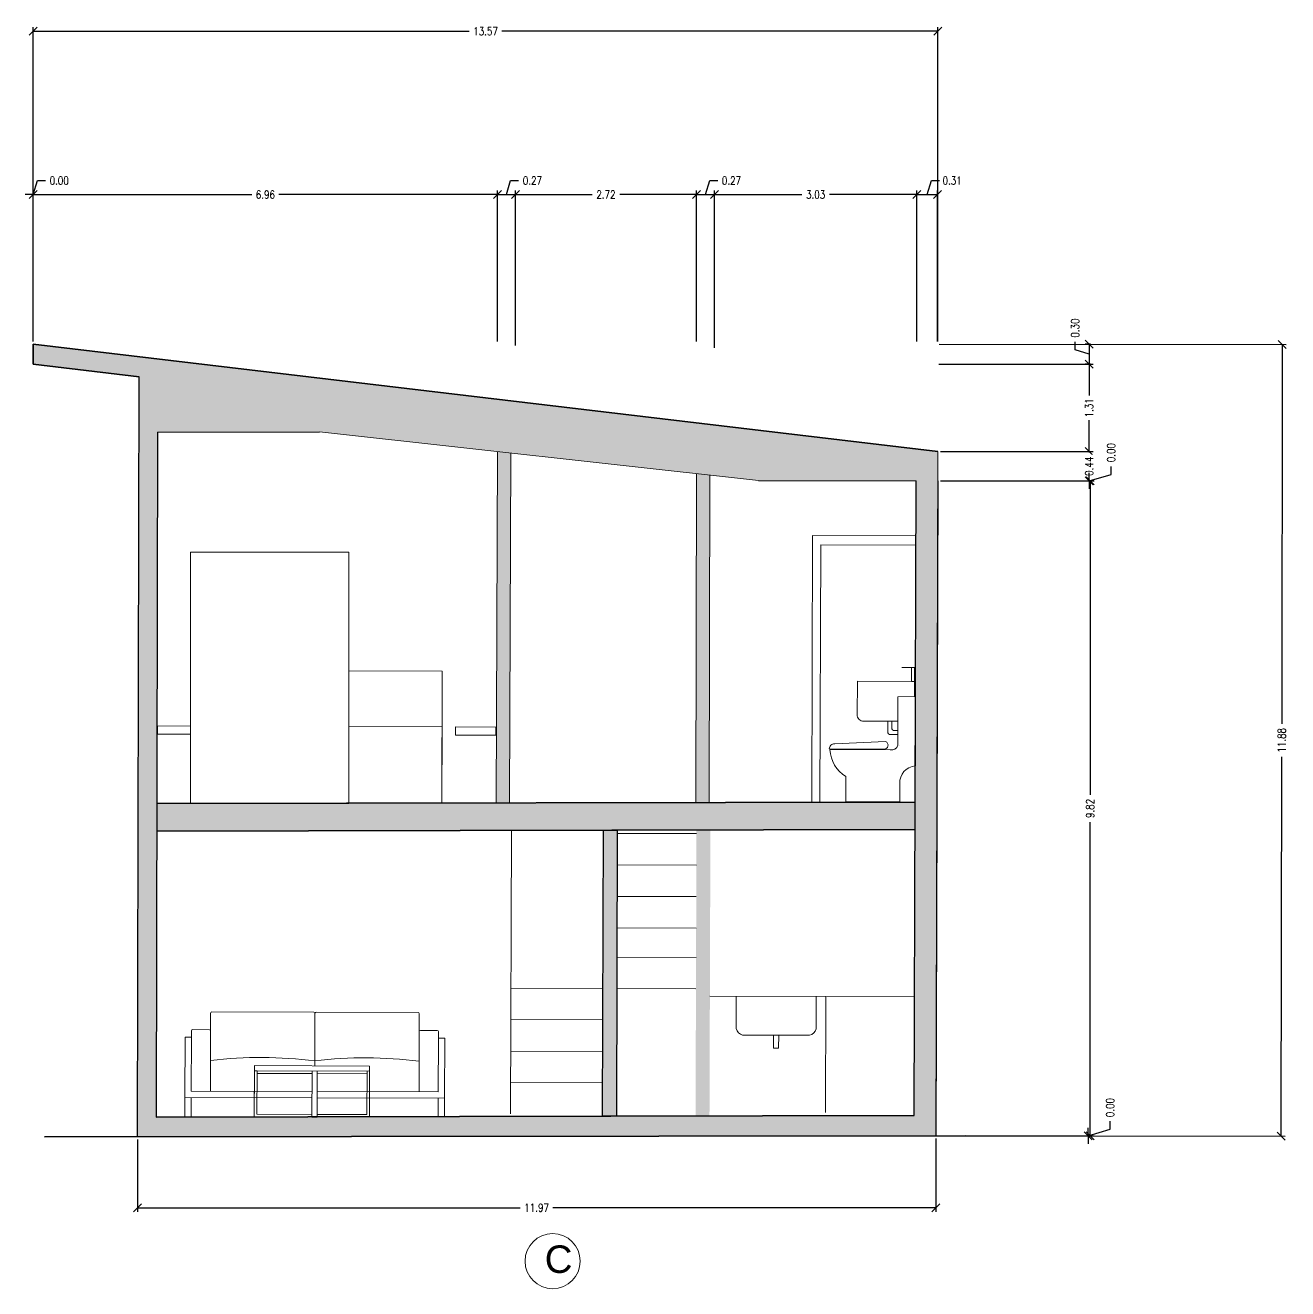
# Model space of a CAD drawing. Header units: inches. Extents: x 8.3 to 92.5, y 22.4 to 41.4.
# Drawn here: x 8.28 to 27.22, y 22.44 to 41.39 of the extents above; entities that cross this region are included whole.
import ezdxf

# ---------------------------------------------------------------- set-up
doc = ezdxf.new("R2010")
doc.units = ezdxf.units.IN
doc.header["$MEASUREMENT"] = 0
doc.layers.get('DEFPOINTS').update_dxf_attribs({"color": 210})
doc.layers.add('A-ELEV-MBE1', color=7, linetype='Continuous', lineweight=35)
doc.layers.add('A-SECT-MCUT', color=7, linetype='Continuous', lineweight=35)
doc.styles.add('E-ROMANS', font='romans.shx', dxfattribs={"width": 0.8})
doc.styles.get("Standard").update_dxf_attribs({"font": 'Arial.ttf'})
doc.dimstyles.new('E-0100_ARW_18', dxfattribs={"dimscale": 0.001, "dimtxt": 180, "dimasz": 180, "dimexe": 90, "dimexo": 60, "dimgap": 90, "dimtad": 0, "dimzin": 0, "dimdsep": 46, "dimtxsty": 'E-ROMANS', "dimblk": 'OPEN90', "dimcen": 90, "dimclrd": 256, "dimclre": 256, "dimclrt": 256, "dimadec": 0, "dimazin": 0, "dimtfac": 1, "dimtmove": 1, "dimatfit": 3, "dimldrblk": 'OPEN90', "dimfxl": 1, "dimtfill": 1, "dimtolj": 1, "dimtzin": 0, "dimarcsym": 0})

# ---------------------------------------------------------------- blocks, each defined once
blk = doc.blocks.new('_Oblique')
at = {"color": 0, "linetype": 'ByBlock', "lineweight": -2}
blk.add_line((-0.5, -0.5), (0.5, 0.5), dxfattribs=at)
blk = doc.blocks.new('*D157')
at = {"lineweight": -2, "transparency": 16777216}
for p, q in [((21.994, 36.611), (27.198, 36.606)), ((21.982, 24.734), (27.186, 24.729))]:
    blk.add_line(p, q, dxfattribs=at)
at = {"transparency": 16777216}
for p, q in [((27.138, 36.606), (27.133, 30.913)), ((27.126, 24.729), (27.132, 30.422))]:
    blk.add_line(p, q, dxfattribs=at)
at = {"layer": 'DEFPOINTS', "color": 0, "transparency": 16777216}
for p in [(21.954, 36.611), (21.942, 24.734), (27.126, 24.729)]:
    blk.add_point(p, dxfattribs=at)
at = {"transparency": 16777216, "xscale": 0.12, "yscale": 0.12, "zscale": 0.12}
for p, rotation in [((27.138, 36.606), 89.94193720036166), ((27.126, 24.729), 269.9419372003617)]:
    blk.add_blockref('_Oblique', p, dxfattribs=dict(at, rotation=rotation))
at = {"lineweight": 9, "transparency": 16777216, "insert": (27.132, 30.668), "char_height": 0.12, "attachment_point": 5, "rotation": 89.9419, "style": 'E-ROMANS', "bg_fill": 3, "box_fill_scale": 1.25, "bg_fill_color": 256, "bg_fill_true_color": 13158600, "bg_fill_transparency": 0}
blk.add_mtext('\\A1;11.88', dxfattribs=at)
blk = doc.blocks.new('_Open90')
at = {"color": 0, "linetype": 'ByBlock', "lineweight": -2}
for p, q in [((0, 0), (-1, 0)), ((-0.5, 0.5), (0, 0)), ((0, 0), (-0.5, -0.5))]:
    blk.add_line(p, q, dxfattribs=at)
blk = doc.blocks.new('*D141')
at = {"transparency": 16777216}
for p, q in [((24.032, 36.524), (24.032, 36.644)), ((24.242, 36.611), (24.242, 36.31)), ((24.242, 36.461), (24.032, 36.524))]:
    blk.add_line(p, q, dxfattribs=at)
at = {"lineweight": -2, "transparency": 16777216}
for p, q in [((24.262, 36.611), (24.182, 36.611)), ((24.262, 36.31), (24.182, 36.31))]:
    blk.add_line(p, q, dxfattribs=at)
at = {"layer": 'DEFPOINTS', "color": 0, "transparency": 16777216}
for p in [(24.302, 36.611), (24.242, 36.31), (24.302, 36.31)]:
    blk.add_point(p, dxfattribs=at)
at = {"transparency": 16777216, "xscale": 0.12, "yscale": 0.12, "zscale": 0.12, "rotation": 270}
blk.add_blockref('_Oblique', (24.242, 36.31), dxfattribs=at)
at = {"lineweight": 9, "transparency": 16777216, "insert": (24.032, 36.85), "char_height": 0.12, "attachment_point": 5, "rotation": 90, "style": 'E-ROMANS', "bg_fill": 3, "box_fill_scale": 1.25, "bg_fill_color": 256, "bg_fill_true_color": 13158600, "bg_fill_transparency": 0}
blk.add_mtext('\\A1;0.30', dxfattribs=at)
at = {"transparency": 16777216, "xscale": 0.12, "yscale": 0.12, "zscale": 0.12, "rotation": 90}
blk.add_blockref('_Oblique', (24.242, 36.611), dxfattribs=at)
blk = doc.blocks.new('*D158')
at = {"lineweight": -2, "transparency": 16777216}
for p, q in [((21.991, 36.31), (24.302, 36.31)), ((22.014, 34.999), (24.302, 34.999))]:
    blk.add_line(p, q, dxfattribs=at)
at = {"transparency": 16777216}
for p, q in [((24.242, 36.31), (24.242, 35.84)), ((24.242, 34.999), (24.242, 35.469))]:
    blk.add_line(p, q, dxfattribs=at)
at = {"layer": 'DEFPOINTS', "color": 0, "transparency": 16777216}
for p in [(21.951, 36.31), (21.974, 34.999), (24.242, 34.999)]:
    blk.add_point(p, dxfattribs=at)
at = {"transparency": 16777216, "xscale": 0.12, "yscale": 0.12, "zscale": 0.12}
for p, rotation in [((24.242, 36.31), 90), ((24.242, 34.999), 270)]:
    blk.add_blockref('_Oblique', p, dxfattribs=dict(at, rotation=rotation))
at = {"lineweight": 9, "transparency": 16777216, "insert": (24.242, 35.654), "char_height": 0.12, "attachment_point": 5, "rotation": 90, "style": 'E-ROMANS', "bg_fill": 3, "box_fill_scale": 1.25, "bg_fill_color": 256, "bg_fill_true_color": 13158600, "bg_fill_transparency": 0}
blk.add_mtext('\\A1;1.31', dxfattribs=at)
blk = doc.blocks.new('*D159')
at = {"transparency": 16777216}
for p, q in [((24.242, 34.999), (24.242, 35.119)), ((24.242, 34.999), (24.242, 34.986)), ((24.242, 34.557), (24.242, 34.569)), ((24.242, 34.557), (24.242, 34.437))]:
    blk.add_line(p, q, dxfattribs=at)
at = {"lineweight": -2, "transparency": 16777216}
for p, q in [((22.014, 34.999), (24.302, 34.999)), ((22.014, 34.557), (24.302, 34.557))]:
    blk.add_line(p, q, dxfattribs=at)
at = {"layer": 'DEFPOINTS', "color": 0, "transparency": 16777216}
for p in [(21.974, 34.999), (21.974, 34.557)]:
    blk.add_point(p, dxfattribs=at)
at = {"transparency": 16777216, "xscale": 0.12, "yscale": 0.12, "zscale": 0.12}
for p, rotation in [((24.242, 34.999), 270), ((24.242, 34.557), 90)]:
    blk.add_blockref('_Oblique', p, dxfattribs=dict(at, rotation=rotation))
at = {"lineweight": 9, "transparency": 16777216, "insert": (24.242, 34.778), "char_height": 0.12, "attachment_point": 5, "rotation": 90, "style": 'E-ROMANS', "bg_fill": 3, "box_fill_scale": 1.25, "bg_fill_color": 256, "bg_fill_true_color": 13158600, "bg_fill_transparency": 0}
blk.add_mtext('\\A1;0.44', dxfattribs=at)
at = {"layer": 'DEFPOINTS', "color": 0, "transparency": 16777216}
blk.add_point((24.242, 34.557), dxfattribs=at)
blk = doc.blocks.new('*D160')
at = {"transparency": 16777216}
for p, q in [((24.242, 34.557), (24.242, 34.677)), ((24.572, 34.656), (24.572, 34.776)), ((24.242, 34.557), (24.572, 34.656)), ((24.242, 34.557), (24.242, 34.437))]:
    blk.add_line(p, q, dxfattribs=at)
at = {"lineweight": -2, "transparency": 16777216}
blk.add_line((22.014, 34.557), (24.302, 34.557), dxfattribs=at)
blk.add_line((22.014, 34.557), (24.302, 34.557), dxfattribs=at)
at = {"layer": 'DEFPOINTS', "color": 0, "transparency": 16777216}
for p in [(21.974, 34.557), (21.974, 34.557), (24.242, 34.557)]:
    blk.add_point(p, dxfattribs=at)
at = {"transparency": 16777216, "xscale": 0.12, "yscale": 0.12, "zscale": 0.12}
for rotation in [90, 270]:
    blk.add_blockref('_Oblique', (24.242, 34.557), dxfattribs=dict(at, rotation=rotation))
at = {"lineweight": 9, "transparency": 16777216, "insert": (24.572, 34.982), "char_height": 0.12, "attachment_point": 5, "rotation": 90, "style": 'E-ROMANS', "bg_fill": 3, "box_fill_scale": 1.25, "bg_fill_color": 256, "bg_fill_true_color": 13158600, "bg_fill_transparency": 0}
blk.add_mtext('\\A1;0.00', dxfattribs=at)
blk = doc.blocks.new('*D161')
at = {"lineweight": -2, "transparency": 16777216}
for p, q in [((22.014, 34.557), (24.317, 34.557)), ((21.982, 24.734), (24.317, 24.734))]:
    blk.add_line(p, q, dxfattribs=at)
at = {"transparency": 16777216}
for p, q in [((24.257, 34.557), (24.257, 29.852)), ((24.257, 24.734), (24.257, 29.439))]:
    blk.add_line(p, q, dxfattribs=at)
at = {"layer": 'DEFPOINTS', "color": 0, "transparency": 16777216}
for p in [(21.974, 34.557), (21.942, 24.734), (24.257, 24.734)]:
    blk.add_point(p, dxfattribs=at)
at = {"transparency": 16777216, "xscale": 0.12, "yscale": 0.12, "zscale": 0.12}
for p, rotation in [((24.257, 34.557), 90), ((24.257, 24.734), 270)]:
    blk.add_blockref('_Oblique', p, dxfattribs=dict(at, rotation=rotation))
at = {"lineweight": 9, "transparency": 16777216, "insert": (24.257, 29.646), "char_height": 0.12, "attachment_point": 5, "rotation": 90, "style": 'E-ROMANS', "bg_fill": 3, "box_fill_scale": 1.25, "bg_fill_color": 256, "bg_fill_true_color": 13158600, "bg_fill_transparency": 0}
blk.add_mtext('\\A1;9.82', dxfattribs=at)
blk = doc.blocks.new('*D162')
at = {"transparency": 16777216}
for p, q in [((24.227, 24.735), (24.227, 24.855)), ((24.227, 24.735), (24.557, 24.834)), ((24.557, 24.834), (24.557, 24.954)), ((24.227, 24.734), (24.227, 24.735)), ((24.227, 24.734), (24.227, 24.735)), ((24.227, 24.734), (24.227, 24.614))]:
    blk.add_line(p, q, dxfattribs=at)
at = {"lineweight": -2, "transparency": 16777216}
for p, q in [((21.982, 24.735), (24.287, 24.735)), ((21.982, 24.734), (24.287, 24.734))]:
    blk.add_line(p, q, dxfattribs=at)
at = {"layer": 'DEFPOINTS', "color": 0, "transparency": 16777216}
for p in [(21.942, 24.735), (21.942, 24.734), (24.227, 24.735)]:
    blk.add_point(p, dxfattribs=at)
at = {"transparency": 16777216, "xscale": 0.12, "yscale": 0.12, "zscale": 0.12}
for p, rotation in [((24.227, 24.735), 270), ((24.227, 24.734), 90)]:
    blk.add_blockref('_Oblique', p, dxfattribs=dict(at, rotation=rotation))
at = {"lineweight": 9, "transparency": 16777216, "insert": (24.557, 25.16), "char_height": 0.12, "attachment_point": 5, "rotation": 90, "style": 'E-ROMANS', "bg_fill": 3, "box_fill_scale": 1.25, "bg_fill_color": 256, "bg_fill_true_color": 13158600, "bg_fill_transparency": 0}
blk.add_mtext('\\A1;0.00', dxfattribs=at)
blk = doc.blocks.new('*D163')
at = {"lineweight": -2, "transparency": 16777216}
for p, q in [((8.404, 36.651), (8.404, 41.362)), ((21.974, 36.651), (21.974, 41.362))]:
    blk.add_line(p, q, dxfattribs=at)
at = {"transparency": 16777216}
for p, q in [((8.404, 41.302), (14.944, 41.302)), ((21.974, 41.302), (15.434, 41.302))]:
    blk.add_line(p, q, dxfattribs=at)
at = {"layer": 'DEFPOINTS', "color": 0, "transparency": 16777216}
for p in [(21.974, 41.302), (8.404, 36.611), (21.974, 36.611)]:
    blk.add_point(p, dxfattribs=at)
at = {"transparency": 16777216, "xscale": 0.12, "yscale": 0.12, "zscale": 0.12, "rotation": 180}
blk.add_blockref('_Oblique', (8.404, 41.302), dxfattribs=at)
at = {"transparency": 16777216, "xscale": 0.12, "yscale": 0.12, "zscale": 0.12}
blk.add_blockref('_Oblique', (21.974, 41.302), dxfattribs=at)
at = {"lineweight": 9, "transparency": 16777216, "insert": (15.189, 41.302), "char_height": 0.12, "attachment_point": 5, "style": 'E-ROMANS', "bg_fill": 3, "box_fill_scale": 1.25, "bg_fill_color": 256, "bg_fill_true_color": 13158600, "bg_fill_transparency": 0}
blk.add_mtext('\\A1;13.57', dxfattribs=at)
blk = doc.blocks.new('*D164')
at = {"lineweight": -2, "transparency": 16777216}
for p, q in [((9.968, 24.682), (9.968, 23.599)), ((21.942, 24.694), (21.942, 23.599))]:
    blk.add_line(p, q, dxfattribs=at)
at = {"transparency": 16777216}
for p, q in [((9.968, 23.659), (15.71, 23.659)), ((21.942, 23.659), (16.2, 23.659))]:
    blk.add_line(p, q, dxfattribs=at)
at = {"layer": 'DEFPOINTS', "color": 0, "transparency": 16777216}
for p in [(9.968, 24.722), (21.942, 24.734), (21.942, 23.659)]:
    blk.add_point(p, dxfattribs=at)
at = {"transparency": 16777216, "xscale": 0.12, "yscale": 0.12, "zscale": 0.12, "rotation": 180}
blk.add_blockref('_Oblique', (9.968, 23.659), dxfattribs=at)
at = {"transparency": 16777216, "xscale": 0.12, "yscale": 0.12, "zscale": 0.12}
blk.add_blockref('_Oblique', (21.942, 23.659), dxfattribs=at)
at = {"lineweight": 9, "transparency": 16777216, "insert": (15.955, 23.659), "char_height": 0.12, "attachment_point": 5, "style": 'E-ROMANS', "bg_fill": 3, "box_fill_scale": 1.25, "bg_fill_color": 256, "bg_fill_true_color": 13158600, "bg_fill_transparency": 0}
blk.add_mtext('\\A1;11.97', dxfattribs=at)
blk = doc.blocks.new('*D165')
at = {"transparency": 16777216}
for p, q in [((8.404, 38.852), (8.467, 39.062)), ((8.467, 39.062), (8.587, 39.062)), ((8.404, 38.852), (8.284, 38.852)), ((8.404, 38.852), (8.524, 38.852))]:
    blk.add_line(p, q, dxfattribs=at)
at = {"lineweight": -2, "transparency": 16777216}
blk.add_line((8.404, 36.651), (8.404, 38.912), dxfattribs=at)
blk.add_line((8.404, 36.651), (8.404, 38.912), dxfattribs=at)
at = {"layer": 'DEFPOINTS', "color": 0, "transparency": 16777216}
for p in [(8.404, 38.852), (8.404, 36.611), (8.404, 36.611)]:
    blk.add_point(p, dxfattribs=at)
at = {"transparency": 16777216, "xscale": 0.12, "yscale": 0.12, "zscale": 0.12}
blk.add_blockref('_Oblique', (8.404, 38.852), dxfattribs=at)
at = {"transparency": 16777216, "xscale": 0.12, "yscale": 0.12, "zscale": 0.12, "rotation": 180}
blk.add_blockref('_Oblique', (8.404, 38.852), dxfattribs=at)
at = {"lineweight": 9, "transparency": 16777216, "insert": (8.793, 39.062), "char_height": 0.12, "attachment_point": 5, "style": 'E-ROMANS', "bg_fill": 3, "box_fill_scale": 1.25, "bg_fill_color": 256, "bg_fill_true_color": 13158600, "bg_fill_transparency": 0}
blk.add_mtext('\\A1;0.00', dxfattribs=at)
blk = doc.blocks.new('*D166')
at = {"lineweight": -2, "transparency": 16777216}
for p, q in [((8.404, 36.651), (8.404, 38.912)), ((15.369, 36.651), (15.369, 38.912))]:
    blk.add_line(p, q, dxfattribs=at)
at = {"transparency": 16777216}
for p, q in [((8.404, 38.852), (11.682, 38.852)), ((15.369, 38.852), (12.09, 38.852))]:
    blk.add_line(p, q, dxfattribs=at)
at = {"layer": 'DEFPOINTS', "color": 0, "transparency": 16777216}
for p in [(15.369, 38.852), (8.404, 36.611), (15.369, 36.611)]:
    blk.add_point(p, dxfattribs=at)
at = {"transparency": 16777216, "xscale": 0.12, "yscale": 0.12, "zscale": 0.12, "rotation": 180}
blk.add_blockref('_Oblique', (8.404, 38.852), dxfattribs=at)
at = {"transparency": 16777216, "xscale": 0.12, "yscale": 0.12, "zscale": 0.12}
blk.add_blockref('_Oblique', (15.369, 38.852), dxfattribs=at)
at = {"lineweight": 9, "transparency": 16777216, "insert": (11.886, 38.852), "char_height": 0.12, "attachment_point": 5, "style": 'E-ROMANS', "bg_fill": 3, "box_fill_scale": 1.25, "bg_fill_color": 256, "bg_fill_true_color": 13158600, "bg_fill_transparency": 0}
blk.add_mtext('\\A1;6.96', dxfattribs=at)
blk = doc.blocks.new('*D142')
at = {"transparency": 16777216}
for p, q in [((15.502, 38.852), (15.565, 39.062)), ((15.565, 39.062), (15.685, 39.062)), ((15.369, 38.852), (15.636, 38.852))]:
    blk.add_line(p, q, dxfattribs=at)
at = {"lineweight": -2, "transparency": 16777216}
for p, q in [((15.369, 36.651), (15.369, 38.912)), ((15.636, 36.59), (15.636, 38.912))]:
    blk.add_line(p, q, dxfattribs=at)
at = {"layer": 'DEFPOINTS', "color": 0, "transparency": 16777216}
for p in [(15.636, 38.852), (15.369, 36.611), (15.636, 36.55)]:
    blk.add_point(p, dxfattribs=at)
at = {"transparency": 16777216, "xscale": 0.12, "yscale": 0.12, "zscale": 0.12, "rotation": 180}
blk.add_blockref('_Oblique', (15.369, 38.852), dxfattribs=at)
at = {"lineweight": 9, "transparency": 16777216, "insert": (15.892, 39.062), "char_height": 0.12, "attachment_point": 5, "style": 'E-ROMANS', "bg_fill": 3, "box_fill_scale": 1.25, "bg_fill_color": 256, "bg_fill_true_color": 13158600, "bg_fill_transparency": 0}
blk.add_mtext('\\A1;0.27', dxfattribs=at)
at = {"transparency": 16777216, "xscale": 0.12, "yscale": 0.12, "zscale": 0.12}
blk.add_blockref('_Oblique', (15.636, 38.852), dxfattribs=at)
blk = doc.blocks.new('*D143')
at = {"lineweight": -2, "transparency": 16777216}
for p, q in [((15.636, 36.59), (15.636, 38.912)), ((18.355, 36.651), (18.355, 38.912))]:
    blk.add_line(p, q, dxfattribs=at)
at = {"transparency": 16777216}
for p, q in [((15.636, 38.852), (16.789, 38.852)), ((18.355, 38.852), (17.202, 38.852))]:
    blk.add_line(p, q, dxfattribs=at)
at = {"layer": 'DEFPOINTS', "color": 0, "transparency": 16777216}
for p in [(18.355, 38.852), (18.355, 36.611), (15.636, 36.55)]:
    blk.add_point(p, dxfattribs=at)
at = {"transparency": 16777216, "xscale": 0.12, "yscale": 0.12, "zscale": 0.12, "rotation": 180}
blk.add_blockref('_Oblique', (15.636, 38.852), dxfattribs=at)
at = {"transparency": 16777216, "xscale": 0.12, "yscale": 0.12, "zscale": 0.12}
blk.add_blockref('_Oblique', (18.355, 38.852), dxfattribs=at)
at = {"lineweight": 9, "transparency": 16777216, "insert": (16.995, 38.852), "char_height": 0.12, "attachment_point": 5, "style": 'E-ROMANS', "bg_fill": 3, "box_fill_scale": 1.25, "bg_fill_color": 256, "bg_fill_true_color": 13158600, "bg_fill_transparency": 0}
blk.add_mtext('\\A1;2.72', dxfattribs=at)
blk = doc.blocks.new('*D144')
at = {"transparency": 16777216}
for p, q in [((18.489, 38.852), (18.552, 39.062)), ((18.552, 39.062), (18.672, 39.062)), ((18.355, 38.852), (18.623, 38.852))]:
    blk.add_line(p, q, dxfattribs=at)
at = {"lineweight": -2, "transparency": 16777216}
for p, q in [((18.355, 36.651), (18.355, 38.912)), ((18.623, 36.555), (18.623, 38.912))]:
    blk.add_line(p, q, dxfattribs=at)
at = {"layer": 'DEFPOINTS', "color": 0, "transparency": 16777216}
for p in [(18.623, 38.852), (18.355, 36.611), (18.623, 36.515)]:
    blk.add_point(p, dxfattribs=at)
at = {"transparency": 16777216, "xscale": 0.12, "yscale": 0.12, "zscale": 0.12, "rotation": 180}
blk.add_blockref('_Oblique', (18.355, 38.852), dxfattribs=at)
at = {"lineweight": 9, "transparency": 16777216, "insert": (18.878, 39.062), "char_height": 0.12, "attachment_point": 5, "style": 'E-ROMANS', "bg_fill": 3, "box_fill_scale": 1.25, "bg_fill_color": 256, "bg_fill_true_color": 13158600, "bg_fill_transparency": 0}
blk.add_mtext('\\A1;0.27', dxfattribs=at)
at = {"transparency": 16777216, "xscale": 0.12, "yscale": 0.12, "zscale": 0.12}
blk.add_blockref('_Oblique', (18.623, 38.852), dxfattribs=at)
blk = doc.blocks.new('*D145')
at = {"lineweight": -2, "transparency": 16777216}
for p, q in [((18.623, 36.555), (18.623, 38.912)), ((21.656, 36.651), (21.656, 38.912))]:
    blk.add_line(p, q, dxfattribs=at)
at = {"transparency": 16777216}
for p, q in [((18.623, 38.852), (19.933, 38.852)), ((21.656, 38.852), (20.346, 38.852))]:
    blk.add_line(p, q, dxfattribs=at)
at = {"layer": 'DEFPOINTS', "color": 0, "transparency": 16777216}
for p in [(21.656, 38.852), (21.656, 36.611), (18.623, 36.515)]:
    blk.add_point(p, dxfattribs=at)
at = {"transparency": 16777216, "xscale": 0.12, "yscale": 0.12, "zscale": 0.12, "rotation": 180}
blk.add_blockref('_Oblique', (18.623, 38.852), dxfattribs=at)
at = {"transparency": 16777216, "xscale": 0.12, "yscale": 0.12, "zscale": 0.12}
blk.add_blockref('_Oblique', (21.656, 38.852), dxfattribs=at)
at = {"lineweight": 9, "transparency": 16777216, "insert": (20.14, 38.852), "char_height": 0.12, "attachment_point": 5, "style": 'E-ROMANS', "bg_fill": 3, "box_fill_scale": 1.25, "bg_fill_color": 256, "bg_fill_true_color": 13158600, "bg_fill_transparency": 0}
blk.add_mtext('\\A1;3.03', dxfattribs=at)
blk = doc.blocks.new('*D146')
at = {"transparency": 16777216}
for p, q in [((21.814, 38.852), (21.877, 39.062)), ((21.877, 39.062), (21.997, 39.062)), ((21.656, 38.852), (21.971, 38.852))]:
    blk.add_line(p, q, dxfattribs=at)
at = {"lineweight": -2, "transparency": 16777216}
for p, q in [((21.656, 36.651), (21.656, 38.912)), ((21.971, 36.649), (21.971, 38.912))]:
    blk.add_line(p, q, dxfattribs=at)
at = {"layer": 'DEFPOINTS', "color": 0, "transparency": 16777216}
for p in [(21.971, 38.852), (21.656, 36.611), (21.971, 36.609)]:
    blk.add_point(p, dxfattribs=at)
at = {"transparency": 16777216, "xscale": 0.12, "yscale": 0.12, "zscale": 0.12, "rotation": 180}
blk.add_blockref('_Oblique', (21.656, 38.852), dxfattribs=at)
at = {"lineweight": 9, "transparency": 16777216, "insert": (22.189, 39.062), "char_height": 0.12, "attachment_point": 5, "style": 'E-ROMANS', "bg_fill": 3, "box_fill_scale": 1.25, "bg_fill_color": 256, "bg_fill_true_color": 13158600, "bg_fill_transparency": 0}
blk.add_mtext('\\A1;0.31', dxfattribs=at)
at = {"transparency": 16777216, "xscale": 0.12, "yscale": 0.12, "zscale": 0.12}
blk.add_blockref('_Oblique', (21.971, 38.852), dxfattribs=at)

msp = doc.modelspace()

# ---------------------------------------------------------------- hatches: boundary and pattern name
at = {"lineweight": 20}
h = msp.add_hatch(color=0, dxfattribs=at)
h.dxf.hatch_style = 1
h.set_gradient(color1=(51, 51, 51), color2=(51, 51, 51), tint=1)
h.paths.add_polyline_path([(9.968, 24.722), (21.942, 24.734), (21.976, 34.999), (8.404, 36.611), (8.404, 36.31), (9.992, 36.121)])
h.paths.add_polyline_path([(12.696, 35.296), (19.281, 34.565), (21.65, 34.558), (21.618, 25.039), (12.661, 25.023), (12.661, 25.018), (12.584, 25.018), (12.497, 25.022), (11.72, 25.021), (10.246, 25.018), (10.268, 35.291)], flags=16)
h.paths.add_polyline_path([(21.301, 30.525), (20.355, 30.528, 0.245087), (20.595, 30.126), (20.594, 29.74), (21.401, 29.741), (21.402, 30.019, -0.405059), (21.636, 30.284), (21.639, 31.325), (21.374, 31.321), (21.372, 30.638, -0.417728)], flags=0)
h.paths.add_polyline_path([(17.165, 29.319), (17.151, 25.031), (16.942, 25.032), (16.944, 25.532), (15.565, 25.536), (15.577, 29.316)], flags=0)
h.paths.add_polyline_path([(10.774, 25.408), (10.776, 26.214), (10.68, 26.214), (10.678, 25.408)], flags=0)
h.paths.add_polyline_path([(11.723, 25.789), (13.45, 25.783), (13.45, 25.706), (11.723, 25.712)], flags=0)
h.paths.add_polyline_path([(20.293, 26.824), (20.15, 26.371, -0.347993), (20.049, 26.244), (19.586, 26.246), (19.585, 26.053), (19.508, 26.053), (18.948, 26.288), (18.95, 26.828)], flags=0)
h = msp.add_hatch(color=0, dxfattribs=at)
h.dxf.hatch_style = 1
h.set_gradient(color1=(51, 51, 51), color2=(51, 51, 51), tint=1)
h.paths.add_polyline_path([(15.568, 34.977), (15.369, 34.999), (15.349, 29.729), (15.549, 29.729)])
h.paths.add_polyline_path([(18.552, 34.646), (18.352, 34.668), (18.344, 29.735), (18.544, 29.735)])
h.paths.add_polyline_path([(21.632, 29.328), (21.634, 29.742), (13.14, 29.725), (13.14, 29.72), (11.021, 29.72), (10.256, 29.719), (10.255, 29.305)])
h.paths.add_polyline_path([(17.165, 29.318), (16.956, 29.319), (16.942, 25.032), (17.151, 25.031)])
h = msp.add_hatch(color=0, dxfattribs=at)
h.dxf.hatch_style = 1
h.set_gradient(color1=(51, 51, 51), color2=(51, 51, 51), tint=1)
h.paths.add_polyline_path([(18.339, 25.033), (18.548, 25.033), (18.562, 29.322), (18.353, 29.322)])

# ---------------------------------------------------------------- linework, layer by layer
at = {"color": 0}
for p, q in [((10.268, 35.291), (12.696, 35.296)), ((19.281, 34.565), (21.65, 34.558)), ((21.974, 34.557), (21.942, 24.734)), ((21.636, 30.284), (21.639, 31.325))]:
    msp.add_line(p, q, dxfattribs=at)
at = {"color": 0, "lineweight": 20}
msp.add_line((12.696, 35.296), (19.281, 34.565), dxfattribs=at)
at = {"color": 0, "lineweight": 5}
for p, q in [((20.082, 29.739), (20.095, 33.738)), ((20.095, 33.738), (21.647, 33.733)), ((20.204, 29.739), (20.217, 33.6)), ((20.217, 33.6), (21.646, 33.595)), ((21.374, 31.321), (21.372, 30.594)), ((21.639, 31.325), (21.374, 31.321)), ((21.158, 30.535), (20.346, 30.538)), ((21.26, 30.525), (20.355, 30.528)), ((20.427, 30.615), (21.188, 30.649)), ((20.595, 30.126), (20.594, 29.747)), ((21.401, 29.744), (21.402, 30.019)), ((17.165, 29.272), (18.352, 29.268)), ((17.164, 28.8), (18.351, 28.796)), ((17.162, 28.328), (18.349, 28.324)), ((17.161, 27.856), (18.348, 27.853)), ((17.159, 27.417), (18.346, 27.412)), ((15.57, 26.951), (16.948, 26.947)), ((17.158, 26.946), (18.345, 26.942)), ((12.63, 26.576), (12.628, 25.862)), ((15.568, 26.48), (16.947, 26.475)), ((10.677, 25.312), (10.68, 26.214)), ((14.574, 25.299), (14.577, 26.202)), ((15.567, 26.008), (16.945, 26.003)), ((12.586, 25.671), (11.761, 25.673)), ((13.412, 25.668), (12.663, 25.67)), ((15.565, 25.536), (16.944, 25.532)), ((10.677, 25.312), (12.585, 25.306)), ((12.662, 25.306), (14.574, 25.299))]:
    msp.add_line(p, q, dxfattribs=at)
at = {"color": 0, "lineweight": 18}
msp.add_line((20.594, 29.747), (21.401, 29.744), dxfattribs=at)
at = {"color": 0}
for points in [[(9.968, 24.722), (9.992, 36.121)], [(10.268, 35.291), (10.246, 25.018)], [(21.618, 25.039), (21.65, 34.558)]]:
    msp.add_lwpolyline(points, dxfattribs=at)
at = {"color": 0, "lineweight": 20}
for points in [[(15.349, 29.729), (15.369, 34.999)], [(15.568, 34.977), (15.549, 29.729)], [(21.976, 34.999), (21.942, 24.734)], [(18.344, 29.735), (18.352, 34.668)], [(18.552, 34.646), (18.544, 29.735)]]:
    msp.add_lwpolyline(points, dxfattribs=at)
at = {"color": 0, "lineweight": 5}
for points in [[(10.761, 33.492), (13.14, 33.492), (13.14, 29.72), (10.761, 29.72)], [(21.624, 31.76), (21.433, 31.76), (21.433, 31.76), (21.624, 31.76)], [(15.344, 30.867), (14.736, 30.869), (14.736, 30.746), (15.343, 30.744)]]:
    msp.add_lwpolyline(points, close=True, dxfattribs=at)
for points in [[(13.14, 31.709), (14.54, 31.704), (14.533, 29.727), (11.021, 29.72)], [(20.764, 31.046), (20.766, 31.554), (21.623, 31.551), (21.623, 31.325)], [(21.373, 30.953), (20.854, 30.955)], [(21.222, 30.954), (21.222, 30.794)], [(21.282, 30.953), (21.282, 30.854)], [(10.761, 30.881), (10.266, 30.883), (10.265, 30.759), (10.761, 30.758)], [(13.14, 30.873), (14.537, 30.868), (14.533, 29.727), (11.021, 29.72)], [(21.262, 30.754), (21.372, 30.754)], [(21.322, 30.814), (21.372, 30.813)], [(21.391, 30.594), (21.391, 30.594)], [(15.563, 25.064), (15.577, 29.316)], [(18.553, 26.829), (20.293, 26.824), (20.287, 25.084)], [(18.95, 26.828), (18.948, 26.345)], [(20.146, 26.341), (20.148, 26.824)], [(20.293, 26.824), (21.624, 26.819)], [(11.065, 26.312), (11.065, 26.581)], [(11.083, 26.597), (12.612, 26.592)], [(12.648, 26.592), (14.177, 26.587)], [(14.194, 26.57), (14.194, 26.302)], [(10.68, 26.214), (10.776, 26.214), (10.774, 25.408), (12.585, 25.402)], [(10.776, 26.214), (10.777, 26.313)], [(10.794, 26.329), (11.047, 26.328)], [(11.065, 26.312), (11.062, 25.407)], [(12.662, 25.402), (14.479, 25.396), (14.481, 26.202), (14.577, 26.202)], [(14.194, 26.302), (14.191, 25.397)], [(14.464, 26.317), (14.211, 26.318)], [(14.481, 26.202), (14.481, 26.301)], [(19.044, 26.248), (20.049, 26.244)], [(19.508, 26.246), (19.508, 26.053), (19.585, 26.053), (19.586, 26.246)], [(13.448, 25.024), (13.45, 25.783), (11.723, 25.789), (11.72, 25.021), (13.448, 25.024)], [(13.45, 25.783), (13.45, 25.706), (11.723, 25.712), (11.723, 25.789), (13.45, 25.783)], [(12.628, 25.862), (12.627, 25.786)], [(13.45, 25.706), (13.448, 25.024), (11.72, 25.021), (11.723, 25.712), (11.761, 25.712), (11.759, 25.059), (12.584, 25.056)], [(12.663, 25.709), (12.661, 25.018), (12.584, 25.018), (12.586, 25.709)], [(12.661, 25.056), (13.41, 25.054), (13.412, 25.706)], [(10.677, 25.312), (10.676, 25.019), (10.772, 25.019), (10.773, 25.312)], [(14.478, 25.3), (14.477, 25.026), (14.573, 25.026), (14.574, 25.299)]]:
    msp.add_lwpolyline(points, dxfattribs=at)
at = {"color": 0, "lineweight": 18}
msp.add_lwpolyline([(21.623, 31.551), (21.576, 31.551), (21.577, 31.76), (21.624, 31.76)], close=True, dxfattribs=at)
at = {"color": 0, "lineweight": 25}
msp.add_lwpolyline([(16.956, 29.319), (17.165, 29.318), (17.151, 25.031), (16.942, 25.032)], close=True, dxfattribs=at)
at = {"color": 0, "lineweight": 9}
msp.add_circle((16.195, 22.857), 0.413, dxfattribs=at)
at = {"color": 0, "lineweight": 5}
for centre, radius, start, end in [((20.859, 31.05), 0.0953, 177.4299, 272.5198), ((21.263, 30.794), 0.0406, 180.4339, 268.8265), ((21.323, 30.854), 0.0406, 180.4339, 268.8265), ((20.422, 30.539), 0.0768, 86.6014, 180.7549), ((20.861, 30.557), 0.507, 183.2793, 238.3634), ((21.169, 30.593), 0.0589, 259.1375, 71.299), ((21.281, 30.616), 0.0935, 257.0938, 346.4071), ((21.656, 30.031), 0.254, 94.5771, 182.7805), ((11.083, 26.579), 0.018, 90.9835, 174.7469), ((12.612, 26.574), 0.018, 4.8777, 88.6411), ((12.648, 26.574), 0.018, 90.9835, 174.7469), ((14.177, 26.569), 0.018, 4.8777, 88.6411), ((19.075, 26.374), 0.13, 193.0752, 256.5624), ((20.02, 26.371), 0.13, 283.0623, 346.5494), ((10.794, 26.311), 0.018, 90.9835, 174.7469), ((11.047, 26.31), 0.018, 4.8777, 88.6411), ((14.211, 26.3), 0.018, 90.9835, 174.7469), ((14.464, 26.299), 0.018, 4.8777, 88.6411), ((11.824, 19.247), 6.664, 83.0707, 96.5539), ((13.388, 19.242), 6.664, 83.0707, 96.5539)]:
    msp.add_arc(centre, radius, start, end, dxfattribs=at)
at = {"layer": 'A-ELEV-MBE1', "color": 0}
for p, q in [((21.634, 29.742), (10.256, 29.719)), ((10.255, 29.305), (21.632, 29.328))]:
    msp.add_line(p, q, dxfattribs=at)
msp.add_lwpolyline([(21.618, 25.039), (10.246, 25.018)], dxfattribs=at)
at = {"layer": 'A-SECT-MCUT', "color": 0}
for p, q in [((8.404, 36.31), (8.404, 36.611)), ((22.395, 24.735), (8.573, 24.721))]:
    msp.add_line(p, q, dxfattribs=at)
for points in [[(21.974, 34.999), (8.404, 36.611)], [(9.992, 36.121), (8.404, 36.31)]]:
    msp.add_lwpolyline(points, dxfattribs=at)

# ---------------------------------------------------------------- texts
at = {"color": 0, "lineweight": 9, "insert": (16.076, 23.093), "char_height": 0.413, "attachment_point": 1}
msp.add_mtext_dynamic_manual_height_columns('C', width=2.13344, gutter_width=1, heights=[0], dxfattribs=at)

# ---------------------------------------------------------------- next in the draw order: dimensions: what is measured, and where the dimension line sits
at = {"lineweight": 9}
dim = msp.add_aligned_dim(p1=(21.954, 36.611), p2=(21.942, 24.734), distance=5.184, dimstyle='E-0100_ARW_18', override={"dimtxt": 120, "dimasz": 120, "dimexe": 60, "dimexo": 40, "dimgap": 60, "dimblk": 'Oblique', "dimcen": 60, "dimlwd": 65535}, dxfattribs=at)
dim.commit()
dim.dimension.update_dxf_attribs({"geometry": '*D157', "text_midpoint": (27.132, 30.668)})

# ---------------------------------------------------------------- next in the draw order: dimensions: what is measured, and where the dimension line sits
dim = msp.add_linear_dim(base=(21.974, 41.302), p1=(8.404, 36.611), p2=(21.974, 36.611), dimstyle='E-0100_ARW_18', override={"dimtxt": 120, "dimasz": 120, "dimexe": 60, "dimexo": 40, "dimgap": 60, "dimblk": 'Oblique', "dimcen": 60, "dimlwd": 65535}, dxfattribs=at)
dim.commit()
dim.dimension.update_dxf_attribs({"geometry": '*D163', "text_midpoint": (15.189, 41.302)})
dim = msp.add_linear_dim(base=(24.242, 36.31), p1=(24.302, 36.611), p2=(24.302, 36.31), angle=90, dimstyle='E-0100_ARW_18', override={"dimtxt": 120, "dimasz": 120, "dimexe": 60, "dimexo": 40, "dimgap": 60, "dimblk": 'Oblique', "dimcen": 60, "dimlwd": 65535}, dxfattribs=at)
dim.commit()
dim.dimension.update_dxf_attribs({"geometry": '*D141', "text_midpoint": (24.032, 36.704)})

# ---------------------------------------------------------------- next in the draw order: dimensions: what is measured, and where the dimension line sits
dim = msp.add_linear_dim(base=(8.403698988, 38.852386902), p1=(8.403698988, 36.611362715), p2=(8.403698988, 36.611362715), dimstyle='E-0100_ARW_18', override={"dimtxt": 120, "dimasz": 120, "dimexe": 60, "dimexo": 40, "dimgap": 60, "dimblk": 'Oblique', "dimcen": 60, "dimlwd": 65535}, dxfattribs=at)
dim.commit()
dim.dimension.update_dxf_attribs({"geometry": '*D165', "text_midpoint": (8.646698988, 39.062386902)})
dim = msp.add_linear_dim(base=(24.242, 34.999), p1=(21.951, 36.31), p2=(21.974, 34.999), angle=90, dimstyle='E-0100_ARW_18', override={"dimtxt": 120, "dimasz": 120, "dimexe": 60, "dimexo": 40, "dimgap": 60, "dimblk": 'Oblique', "dimcen": 60, "dimlwd": 65535}, dxfattribs=at)
dim.commit()
dim.dimension.update_dxf_attribs({"geometry": '*D158', "text_midpoint": (24.242, 35.654)})

# ---------------------------------------------------------------- next in the draw order: dimensions: what is measured, and where the dimension line sits
dim = msp.add_linear_dim(base=(15.36867, 38.85239), p1=(8.4037, 36.61136), p2=(15.36867, 36.61136), dimstyle='E-0100_ARW_18', override={"dimtxt": 120, "dimasz": 120, "dimexe": 60, "dimexo": 40, "dimgap": 60, "dimblk": 'Oblique', "dimcen": 60, "dimlwd": 65535}, dxfattribs=at)
dim.commit()
dim.dimension.update_dxf_attribs({"geometry": '*D166', "text_midpoint": (11.88618, 38.85239)})
dim = msp.add_linear_dim(base=(24.242, 34.557), p1=(21.974, 34.999), p2=(21.974, 34.557), angle=90, dimstyle='E-0100_ARW_18', override={"dimtxt": 120, "dimasz": 120, "dimexe": 60, "dimexo": 40, "dimgap": 60, "dimblk": 'Oblique', "dimcen": 60, "dimlwd": 65535}, dxfattribs=at)
dim.commit()
dim.dimension.update_dxf_attribs({"geometry": '*D159', "text_midpoint": (24.242, 34.778)})

# ---------------------------------------------------------------- next in the draw order: dimensions: what is measured, and where the dimension line sits
dim = msp.add_linear_dim(base=(15.636, 38.852), p1=(15.369, 36.611), p2=(15.636, 36.55), dimstyle='E-0100_ARW_18', override={"dimtxt": 120, "dimasz": 120, "dimexe": 60, "dimexo": 40, "dimgap": 60, "dimblk": 'Oblique', "dimcen": 60, "dimlwd": 65535}, dxfattribs=at)
dim.commit()
dim.dimension.update_dxf_attribs({"geometry": '*D142', "text_midpoint": (15.745, 39.062)})
dim = msp.add_linear_dim(base=(24.241615105, 34.5566634), p1=(21.974296657, 34.5566634), p2=(21.974296657, 34.5566634), angle=90, dimstyle='E-0100_ARW_18', override={"dimtxt": 120, "dimasz": 120, "dimexe": 60, "dimexo": 40, "dimgap": 60, "dimblk": 'Oblique', "dimcen": 60, "dimlwd": 65535}, dxfattribs=at)
dim.commit()
dim.dimension.update_dxf_attribs({"geometry": '*D160', "text_midpoint": (24.571615105, 34.8356634)})

# ---------------------------------------------------------------- next in the draw order: dimensions: what is measured, and where the dimension line sits
dim = msp.add_linear_dim(base=(18.355, 38.852), p1=(15.636, 36.55), p2=(18.355, 36.611), dimstyle='E-0100_ARW_18', override={"dimtxt": 120, "dimasz": 120, "dimexe": 60, "dimexo": 40, "dimgap": 60, "dimblk": 'Oblique', "dimcen": 60, "dimlwd": 65535}, dxfattribs=at)
dim.commit()
dim.dimension.update_dxf_attribs({"geometry": '*D143', "text_midpoint": (16.995, 38.852)})
dim = msp.add_linear_dim(base=(24.257, 24.734), p1=(21.974, 34.557), p2=(21.942, 24.734), angle=90, dimstyle='E-0100_ARW_18', override={"dimtxt": 120, "dimasz": 120, "dimexe": 60, "dimexo": 40, "dimgap": 60, "dimblk": 'Oblique', "dimcen": 60, "dimlwd": 65535}, dxfattribs=at)
dim.commit()
dim.dimension.update_dxf_attribs({"geometry": '*D161', "text_midpoint": (24.257, 29.646)})

# ---------------------------------------------------------------- next in the draw order: dimensions: what is measured, and where the dimension line sits
dim = msp.add_linear_dim(base=(18.623, 38.852), p1=(18.355, 36.611), p2=(18.623, 36.515), dimstyle='E-0100_ARW_18', override={"dimtxt": 120, "dimasz": 120, "dimexe": 60, "dimexo": 40, "dimgap": 60, "dimblk": 'Oblique', "dimcen": 60, "dimlwd": 65535}, dxfattribs=at)
dim.commit()
dim.dimension.update_dxf_attribs({"geometry": '*D144', "text_midpoint": (18.732, 39.062)})
dim = msp.add_linear_dim(base=(24.227, 24.735), p1=(21.942, 24.734), p2=(21.942, 24.735), angle=90, dimstyle='E-0100_ARW_18', override={"dimtxt": 120, "dimasz": 120, "dimexe": 60, "dimexo": 40, "dimgap": 60, "dimblk": 'Oblique', "dimcen": 60, "dimlwd": 65535}, dxfattribs=at)
dim.commit()
dim.dimension.update_dxf_attribs({"geometry": '*D162', "text_midpoint": (24.557, 25.014)})

# ---------------------------------------------------------------- next in the draw order: dimensions: what is measured, and where the dimension line sits
for base, p1, p2, picture, middle in [((21.656, 38.852), (18.623, 36.515), (21.656, 36.611), '*D145', (20.14, 38.852)), ((21.942, 23.659), (9.968, 24.722), (21.942, 24.734), '*D164', (15.955, 23.659))]:
    dim = msp.add_linear_dim(base=base, p1=p1, p2=p2, dimstyle='E-0100_ARW_18', override={"dimtxt": 120, "dimasz": 120, "dimexe": 60, "dimexo": 40, "dimgap": 60, "dimblk": 'Oblique', "dimcen": 60, "dimlwd": 65535}, dxfattribs=at)
    dim.commit()
    dim.dimension.update_dxf_attribs({"geometry": picture, "text_midpoint": middle})

# ---------------------------------------------------------------- next in the draw order: dimensions: what is measured, and where the dimension line sits
dim = msp.add_linear_dim(base=(21.9708, 38.8524), p1=(21.6563, 36.6114), p2=(21.9708, 36.609), dimstyle='E-0100_ARW_18', override={"dimtxt": 120, "dimasz": 120, "dimexe": 60, "dimexo": 40, "dimgap": 60, "dimblk": 'Oblique', "dimcen": 60, "dimlwd": 65535}, dxfattribs=at)
dim.commit()
dim.dimension.update_dxf_attribs({"geometry": '*D146', "text_midpoint": (22.0565, 39.0624)})

doc.saveas('drawing.dxf')
